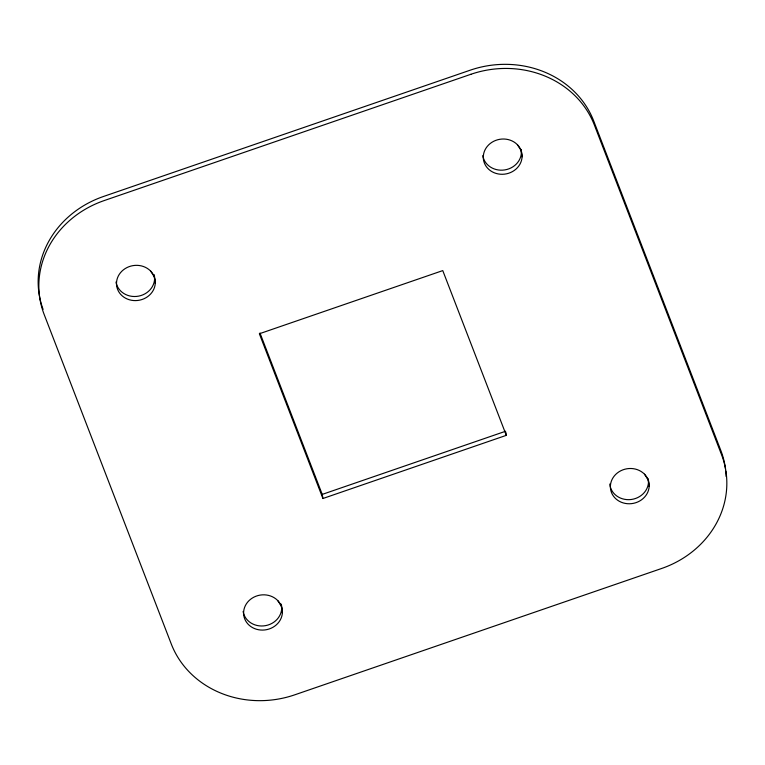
<?xml version="1.0" encoding="UTF-8"?>
<svg xmlns="http://www.w3.org/2000/svg" width="765" height="765" viewBox="0 0 765 765"><rect width="100%" height="100%" fill="white"/><g stroke="black" fill="none" stroke-linecap="round" stroke-linejoin="round"><path stroke-width="1.15" d="M505.808 432.263L506.315 435.342L322.916 498.503L322.237 494.4L505.636 431.24M517.398 144.709L521.032 150.332L522.084 156.844A19.46 17.595 -9.4 0 1 492.258 171.829A19.46 17.595 -9.4 0 1 493.721 141.276A19.46 17.595 -9.4 0 1 522.084 156.844M644.503 474.195L648.127 479.818L649.179 486.32A19.46 17.595 -9.4 0 1 619.363 501.314A19.46 17.595 -9.4 0 1 620.826 470.752A19.46 17.595 -9.4 0 1 649.179 486.32M150.6 271.03L154.224 276.653L155.276 283.165A19.46 17.595 -9.4 0 1 125.46 298.149A19.46 17.595 -9.4 0 1 126.923 267.597A19.46 17.595 -9.4 0 1 155.276 283.165M277.705 600.515L281.329 606.138L282.381 612.641A19.46 17.595 -9.4 0 1 252.565 627.635A19.46 17.595 -9.4 0 1 254.028 597.082A19.46 17.595 -9.4 0 1 282.381 612.641M506.315 435.342L442.763 270.6L259.364 333.76L322.916 498.503M259.976 332.995L322.237 494.4M43.098 309.376A97.289 87.956 -9.4 0 1 103.428 196.5L470.236 70.179A97.289 87.956 -9.4 0 1 593.707 120.966L720.812 450.451A97.289 87.956 -9.4 0 1 725.526 469.088M725.765 471.183A97.289 87.956 -9.4 0 1 726.119 476.49M154.195 274.654A19.46 17.595 -9.4 0 1 138.628 296.132A19.46 17.595 -9.4 0 1 116.003 281.989M281.3 604.14A19.46 17.595 -9.4 0 1 265.723 625.607A19.46 17.595 -9.4 0 1 243.107 611.465M521.214 149.433A19.46 17.595 -9.4 0 1 504.814 169.916A19.46 17.595 -9.4 0 1 482.801 155.668M648.318 478.909A19.46 17.595 -9.4 0 1 631.307 499.488A19.46 17.595 -9.4 0 1 609.772 484.035M470.915 74.282L104.107 200.602A97.289 87.956 -9.4 0 0 44.188 314.549L171.293 644.034A97.289 87.956 -9.4 0 0 294.764 694.821L661.572 568.5A97.289 87.956 -9.4 0 0 721.491 454.553L594.386 125.068A97.289 87.956 -9.4 0 0 470.915 74.282"/></g></svg>
